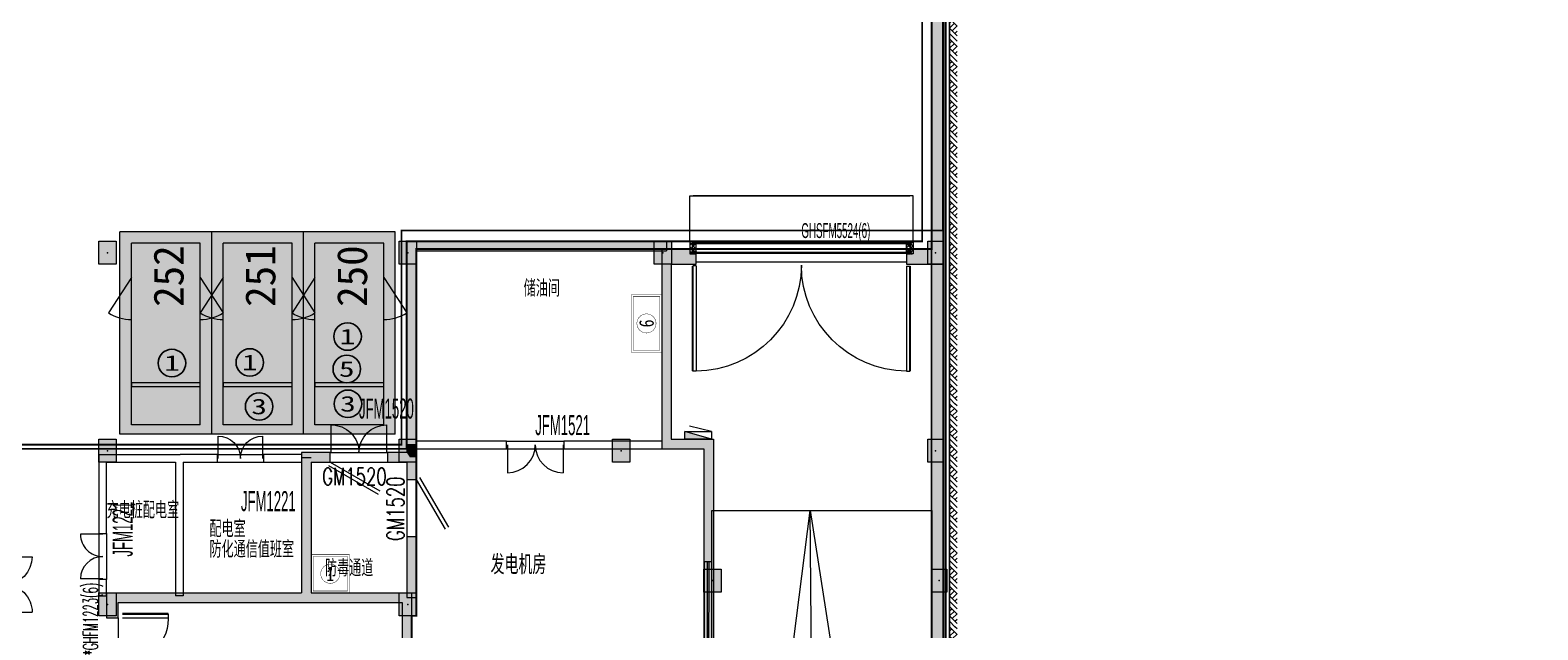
# Model space of a CAD drawing. Extents: x -264757 to 1033689, y 4049843 to 4347093.
# Drawn here: x -49958 to -10533, y 4106591 to 4122282 of the extents above; entities that cross this region are included whole.
import ezdxf
from ezdxf.enums import TextEntityAlignment as Align

# ---------------------------------------------------------------- set-up
doc = ezdxf.new("R2010")
doc.units = 0
doc.header["$LTSCALE"] = 1000
doc.header["$MEASUREMENT"] = 0
doc.linetypes.add('DASH', pattern=[0.35, 0.25, -0.1])
for name, color, linetype in [('AX-01DK-PB01$0$AX-001DK-01-PB01-02$0$A-3-Htch(wall)', 8, 'Continuous'), ('AX-01DK-PB01$0$AX-03CK-02-PB01$0$AX-03CK-02-PB01$0$PUB_HATCH', 8, 'Continuous'), ('AX-01DK-PB01$0$AX-03CK-02-PB01$0$AX-03CK-02-PB01$0$人防$0$人防$0$DOOR_FIRE_TEXT', 8, 'Continuous'), ('不利因素3-紧邻房间出入口', 7, 'Continuous'), ('不利因素5-单面靠墙', 7, 'Continuous'), ('不利因素9-坡道上停车', 7, 'Continuous'), ('普通车位', 7, 'Continuous')]:
    doc.layers.add(name, color=color, linetype=linetype)
for name, color, linetype, plot in [('AX-01DK-PB01$0$AX-03CK-02-PB01$0$AX-03CK-02-PB01$0$WINDOW_TEXT', 8, 'Continuous', False), ('AX-01DK-PB01$0$AX-03CK-02-PB01$0$AX-03CK-02-PB01$0$人防$0$WINDOW_TEXT', 8, 'Continuous', False), ('AX-01DK-PB01$0$AX-03CK-02-PB01$0$人防$0$人防$0$WINDOW_TEXT', 8, 'Continuous', False)]:
    doc.layers.add(name, color=color, linetype=linetype, plot=plot)
doc.layers.add('无关图层', color=8, linetype='Continuous', lineweight=0)
doc.layers.add('车位归属楼栋范围线', color=7, linetype='Continuous', true_color=0x19e6c7)
doc.styles.add('AX-01DK-PB01$0$AX-01DK-PB01$0$AX-001DK-01-PB01-02$0$Standard', font='gbenor.shx', dxfattribs={"bigfont": 'gbcbig.shx'})
doc.styles.add('AX-01DK-PB01$0$AX-03CK-02-PB01$0$_TCH_DIM', font='SIMPLEX', dxfattribs={"bigfont": 'GBCBIG'})
doc.styles.add('AX-01DK-PB01$0$AX-03CK-02-PB01$0$AX-03CK-02-PB01$0$_TCH_DIM', font='SIMPLEX', dxfattribs={"bigfont": 'GBCBIG'})
doc.styles.add('AX-01DK-PB01$0$AX-03CK-02-PB01$0$AX-03CK-02-PB01$0$_TCH_DIM_T3', font='SIMPLEX', dxfattribs={"width": 0.705882, "bigfont": 'GBCBIG'})
doc.styles.add('AX-01DK-PB01$0$AX-03CK-02-PB01$0$AX-03CK-02-PB01$0$人防$0$_TCH_DIM', font='SIMPLEX', dxfattribs={"bigfont": 'GBCBIG'})
doc.styles.add('AX-01DK-PB01$0$AX-03CK-02-PB01$0$AX-03CK-02-PB01$0$人防$0$人防$0$_TCH_DIM', font='$ GAD E', dxfattribs={"width": 0.7, "bigfont": '$ GAD C'})
doc.styles.add('AX-01DK-PB01$0$AX-03CK-02-PB01$0$人防$0$人防$0$_TCH_WINDOW', font='$ GAD E', dxfattribs={"width": 0.7, "bigfont": '$ GAD C'})
doc.styles.add('AX-ACK-BIANH1$0$黑体', font='simhei.ttf')
doc.styles.add('AX-ACK-P01-WALL$0$黑体', font='simhei.ttf')
doc.styles.get("Standard").update_dxf_attribs({"font": 'gbenor.shx', "bigfont": 'gbcbig.shx'})
doc.styles.add('SX-ACK-PB01-WNC-ALL$0$黑体', font='simhei.ttf')
doc.styles.add('坑编号', font='', dxfattribs={"width": 0.8})
doc.styles.get('坑编号').set_extended_font_data('SimSun')
pattern_1 = [(45, (-345.37, -29.125), (-56.12660076, 56.12660076), []), (135, (-345.37, -29.125), (-56.12660076, -56.12660076), [])]

# ---------------------------------------------------------------- blocks, each defined once
blk = doc.blocks.new('SX-ACK-PB01-WNC-ALL$0$20200722.21182536')
at = {"layer": '不利因素3-紧邻房间出入口', "true_color": 0xe4d218}
h = blk.add_hatch(color=52, dxfattribs=at)
h.dxf.hatch_style = 1
edge = h.paths.add_edge_path()
edge.add_arc((360, 360), 360, 0, 360)
at = {"layer": '不利因素3-紧邻房间出入口'}
blk.add_circle((360, 360), 360, dxfattribs=at)
at = {"layer": '不利因素3-紧邻房间出入口', "style": 'SX-ACK-PB01-WNC-ALL$0$黑体', "width": 1.390625}
blk.add_text('3', height=407, dxfattribs=at).set_placement((156, 156), (564, 156), align=Align.FIT)
blk = doc.blocks.new('SX-ACK-PB01-WNC-ALL$0$20200722.21183209')
at = {"layer": '不利因素5-单面靠墙', "true_color": 0x6d711d}
h = blk.add_hatch(color=66, dxfattribs=at)
h.dxf.hatch_style = 1
edge = h.paths.add_edge_path()
edge.add_arc((360, 360), 360, 0, 360)
at = {"layer": '不利因素5-单面靠墙'}
blk.add_circle((360, 360), 360, dxfattribs=at)
at = {"layer": '不利因素5-单面靠墙', "style": 'SX-ACK-PB01-WNC-ALL$0$黑体', "width": 1.390625}
blk.add_text('5', height=407, dxfattribs=at).set_placement((156, 156), (564, 156), align=Align.FIT)
blk = doc.blocks.new('AX-01DK-PB01$1$$LinePat$素土夯实')
at = {"layer": '无关图层'}
for p, q in [((0, -210), (210, 0)), ((120, -300), (420, 0)), ((420, 0), (608, -188)), ((495, -300), (795, 0)), ((615, 0), (705, -90)), ((210, -210), (300, -300)), ((315, -105), (502, -293)), ((705, -300), (795, -210))]:
    blk.add_line(p, q, dxfattribs=at)
blk = doc.blocks.new('ghdffg44')
at = {"layer": '无关图层'}
h = blk.add_hatch(dxfattribs=at)
h.set_pattern_fill('ANSI37', color=256, scale=50)
h.set_pattern_definition(pattern_1)
h.paths.add_polyline_path([(18259341, 53553200), (18259241, 53553200), (18259241, 53552890), (18259341, 53552890), (18259341, 53552885), (18259171, 53552885), (18259171, 53553205), (18259341, 53553205)])
h = blk.add_hatch(dxfattribs=at)
h.set_pattern_fill('ANSI37', color=256, scale=50)
h.set_pattern_definition(pattern_1)
h.paths.add_polyline_path([(18259241, 53553140), (18259341, 53553140), (18259341, 53552950), (18259241, 53552950)])
for p, q in [((18259206, 53553223), (18259206, 53553193)), ((18259171, 53552885), (18259171, 53551685)), ((18259171, 53551685), (18264926, 53551685))]:
    blk.add_line(p, q, dxfattribs=at)
for points in [[(18259341, 53553200), (18259241, 53553200), (18259241, 53552890), (18259341, 53552890), (18259341, 53552885), (18259171, 53552885), (18259171, 53553205), (18259341, 53553205)], [(18259331, 53553150), (18259336, 53553150), (18259336, 53553145), (18259246, 53553145), (18259246, 53553195), (18259336, 53553195), (18259336, 53553190), (18259331, 53553190), (18259331, 53553185), (18259341, 53553185), (18259341, 53553200), (18259241, 53553200), (18259241, 53553140), (18259341, 53553140), (18259341, 53553155), (18259331, 53553155)], [(18259241, 53553140), (18259341, 53553140), (18259341, 53552950), (18259241, 53552950)], [(18259331, 53552900), (18259336, 53552900), (18259336, 53552895), (18259246, 53552895), (18259246, 53552945), (18259336, 53552945), (18259336, 53552940), (18259331, 53552940), (18259331, 53552935), (18259341, 53552935), (18259341, 53552950), (18259241, 53552950), (18259241, 53552890), (18259341, 53552890), (18259341, 53552905), (18259331, 53552905)]]:
    blk.add_lwpolyline(points, close=True, dxfattribs=at)
for points in [[(18259256, 53553185), (18259256, 53553155)], [(18259256, 53552935), (18259256, 53552905)]]:
    blk.add_lwpolyline(points, dxfattribs=at)
blk = doc.blocks.new('*U130')
at = {"layer": '无关图层'}
for p, q in [((20, 5335), (20, -335)), ((50, 5335), (50, -335)), ((270, 5335), (270, -335)), ((300, 5335), (300, -335))]:
    blk.add_line(p, q, dxfattribs=at)
at = {"layer": '无关图层', "xscale": -1, "rotation": 90}
blk.add_blockref('ghdffg44', (53553205, 18264591), dxfattribs=at)
at = {"layer": '无关图层', "rotation": 90}
blk.add_blockref('ghdffg44', (53553205, -18259591), dxfattribs=at)
at = {"layer": '无关图层'}
blk.add_attdef('卷帘名称', text='', height=350, rotation=90, dxfattribs=at).set_placement((759, 2500), align=Align.CENTER)
blk = doc.blocks.new('*U106')
at = {"layer": '无关图层', "const_width": 10}
for points in [[(1000, 0), (0, 0), (0, 1000), (1000, 1000)], [(950, 50), (50, 50), (50, 950), (950, 950)]]:
    blk.add_lwpolyline(points, close=True, dxfattribs=at)
blk.add_lwpolyline([(500, 750, 0.098491), (404, 731, 0.098491), (323, 677, 0.098491), (269, 596, 0.098491), (250, 500, 0.098491), (269, 404, 0.098491), (323, 323, 0.098491), (404, 269, 0.098491), (500, 250, 0.098491), (596, 269, 0.098491), (677, 323, 0.098491), (731, 404, 0.098491), (750, 500, 0.098491), (731, 596, 0.098491), (677, 677, 0.098491), (596, 731, 0.098491)], format="xyb", close=True, dxfattribs=at)
at = {"layer": '无关图层', "style": '坑编号', "width": 0.8}
blk.add_attdef('X', text='', height=380, dxfattribs=at).set_placement((500, 500), align=Align.MIDDLE_CENTER)
blk = doc.blocks.new('*U110')
at = {"layer": '无关图层', "const_width": 10}
for points in [[(1250, 100), (-250, 100), (-250, 900), (1250, 900)], [(1200, 150), (-200, 150), (-200, 850), (1200, 850)]]:
    blk.add_lwpolyline(points, close=True, dxfattribs=at)
blk.add_lwpolyline([(500, 750, 0.098491), (404, 731, 0.098491), (323, 677, 0.098491), (269, 596, 0.098491), (250, 500, 0.098491), (269, 404, 0.098491), (323, 323, 0.098491), (404, 269, 0.098491), (500, 250, 0.098491), (596, 269, 0.098491), (677, 323, 0.098491), (731, 404, 0.098491), (750, 500, 0.098491), (731, 596, 0.098491), (677, 677, 0.098491), (596, 731, 0.098491)], format="xyb", close=True, dxfattribs=at)
at = {"layer": '无关图层', "style": '坑编号', "width": 0.8}
blk.add_attdef('X', text='', height=380, dxfattribs=at).set_placement((500, 500), align=Align.MIDDLE_CENTER)
blk = doc.blocks.new('SX-CK-PB001-WNC$1$20211103.13313578')
at = {"layer": '无关图层'}
h = blk.add_hatch(color=256, dxfattribs=at)
h.dxf.hatch_style = 1
h.paths.add_polyline_path([(0, 600), (450, 600), (450, 0), (0, 0)])
blk.add_lwpolyline([(0, 600), (450, 600), (450, 0), (0, 0)], close=True, dxfattribs=at)
blk.add_point((225, 300), dxfattribs=at)
blk = doc.blocks.new('SX-CK-PB001-WNC$1$20211103.13313888')
at = {"layer": '无关图层'}
h = blk.add_hatch(color=256, dxfattribs=at)
h.dxf.hatch_style = 1
h.paths.add_polyline_path([(0, 600), (400, 600), (400, 0), (0, 0)])
blk.add_lwpolyline([(0, 600), (400, 600), (400, 0), (0, 0)], close=True, dxfattribs=at)
blk.add_point((200, 300), dxfattribs=at)
blk = doc.blocks.new('fasdfasdfasdfasdfasdf')
at = {"layer": '不利因素9-坡道上停车', "true_color": 0xe0aa15}
h = blk.add_hatch(color=42, dxfattribs=at)
h.dxf.hatch_style = 1
edge = h.paths.add_edge_path()
edge.add_arc((-119587, 4058555), 720, 0, 360)
at = {"layer": '不利因素9-坡道上停车'}
blk.add_circle((-119587, 4058555), 720, dxfattribs=at)
at = {"layer": '不利因素9-坡道上停车', "style": 'AX-ACK-P01-WALL$0$黑体', "width": 1.390625}
blk.add_text('1', height=815, dxfattribs=at).set_placement((-119994, 4058148), (-119180, 4058148), align=Align.FIT)
blk = doc.blocks.new('PX-03CK-XHS$1$$TWTSYS$00000508')
at = {"layer": '无关图层'}
for p, q in [((-0.5, 0.5), (0.324, 1.224)), ((-0.5, 0.5), (-0.5, -0.5)), ((-0.5, -0.5), (0.5, 0.5)), ((0.5, 0.5), (-0.5, 0.5)), ((0.5, -0.5), (0.5, 0.5)), ((-0.5, -0.5), (0.5, -0.5))]:
    blk.add_line(p, q, dxfattribs=at)
blk.add_solid([(0.5, -0.5), (0.5, 0.5), (-0.5, -0.5)], dxfattribs=at)
blk = doc.blocks.new('AX-01DK-PB01$0$AX-03CK-02-PB01$0$AX-03CK-02-PB01$0$$U_DORLIB2D$00000009')
at = {"layer": '无关图层'}
blk.add_line((0.5, 0.219), (0.5, 1.213), dxfattribs=at)
at = {"layer": '无关图层', "const_width": 0.05}
blk.add_lwpolyline([(0.583, 0.219), (0.583, 1.219)], dxfattribs=at)
at = {"layer": '无关图层'}
blk.add_arc((0.5, 0.219), 1.001, 85.224, 182.3859, dxfattribs=at)
blk = doc.blocks.new('AX-01DK-PB01$0$AX-03CK-02-PB01$0$AX-03CK-02-PB01$0$人防$0$$DorLib2D$00000181')
at = {"layer": '无关图层'}
for p, q in [((-0.533, 0.141), (0.333, 0.641)), ((-0.5, 0.083), (0.366, 0.583))]:
    blk.add_line(p, q, dxfattribs=at)
blk = doc.blocks.new('AX-01DK-PB01$0$AX-03CK-02-PB01$0$人防$0$人防$0$$U_DORLIB2D$00000002')
at = {"layer": '无关图层'}
for p, q in [((-0.5, 0.545), (-0.5167, 0.545)), ((-0.5, 0.045), (-0.5, 0.545)), ((0.5, 0.045), (0.5, 0.545)), ((0.5, 0.545), (0.5167, 0.545)), ((-0.5, 0.045), (-0.5167, 0.045)), ((-0.5, 0.025), (0.5, 0.025)), ((0.5, 0.045), (0.5167, 0.045))]:
    blk.add_line(p, q, dxfattribs=at)
at = {"layer": '无关图层', "const_width": 0.00833}
for points in [[(-0.5167, 0.045), (-0.5167, 0.545)], [(0.5167, 0.045), (0.5167, 0.545)]]:
    blk.add_lwpolyline(points, dxfattribs=at)
at = {"layer": '无关图层'}
for centre, start, end in [((-0.5042, 0.0408), 0.09453, 89.52477), ((0.5042, 0.0408), 90.47523, 179.90547)]:
    blk.add_arc(centre, 0.5042, start, end, dxfattribs=at)
blk = doc.blocks.new('AX-01DK-PB01$0$AX-03CK-02-PB01$0$AX-03CK-02-PB01$0$人防$0$人防$0$$DorLib2D$00000004')
at = {"layer": '无关图层'}
for p, q in [((-0.485, 0), (-0.485, 0.485)), ((0.485, 0), (0.485, 0.485))]:
    blk.add_line(p, q, dxfattribs=at)
at = {"layer": '无关图层', "lineweight": 13}
for centre, start, end in [((-0.485, 0), 0, 90), ((0.485, 0), 90, 180)]:
    blk.add_arc(centre, 0.485, start, end, dxfattribs=at)
blk = doc.blocks.new('A$C7e5eb487')
at = {"layer": '普通车位', "true_color": 0xf18f8e}
h = blk.add_hatch(color=11, dxfattribs=at)
h.dxf.hatch_style = 1
h.paths.add_polyline_path([(2400, 0), (2400, -5300), (0, -5300), (0, 0)])

msp = doc.modelspace()

# ---------------------------------------------------------------- hatches: boundary and pattern name
at = {"layer": 'AX-01DK-PB01$0$AX-001DK-01-PB01-02$0$A-3-Htch(wall)'}
msp.add_hatch(color=256, dxfattribs=at).paths.add_polyline_path([(-26383.2, 4116558), (-26083.2, 4116158), (-26083.2, 4124008), (-26383.2, 4123708)])
at = {"layer": 'AX-01DK-PB01$0$AX-03CK-02-PB01$0$AX-03CK-02-PB01$0$PUB_HATCH'}
for points in [[(-39859.6, 4116508), (-40109.6, 4116758), (-40109.6, 4111453), (-39859.6, 4111453)], [(-40109.6, 4116758), (-39859.6, 4116508), (-33316.8, 4116508), (-33316.8, 4116758)], [(-33191.8, 4116158.8), (-33441.8, 4116558.8), (-33441.8, 4111328), (-33191.8, 4111578)], [(-33191.8, 4116158.8), (-32541.8, 4116158.7), (-32541.8, 4116558.7), (-33441.8, 4116558.8)], [(-26383.2, 4116558), (-27041.8, 4116558.1), (-27041.8, 4116158.1), (-26083.2, 4116158)], [(-39859.6, 4111453), (-40109.6, 4111453), (-40109.6, 4111228), (-40026.3, 4111103), (-39859.6, 4111103)], [(-33191.8, 4111578), (-33441.8, 4111328), (-32339.6, 4111328), (-32089.6, 4111578)], [(-32089.6, 4111578), (-32339.6, 4111328), (-32339.6, 4103506.5), (-32256.3, 4103381.5), (-32089.6, 4103381.5)], [(-42609.6, 4110978), (-42109.6, 4110978), (-42109.6, 4111228), (-42859.6, 4111228)], [(-42609.6, 4110978), (-42859.6, 4111228), (-42859.6, 4107558), (-42734.6, 4107474.7), (-42609.6, 4107558)], [(-42692.9, 4111103), (-42609.6, 4111103), (-42692.9, 4111103), (-42859.6, 4111103)], [(-40109.6, 4111228), (-40609.6, 4111228), (-40609.6, 4110978), (-40109.6, 4110978), (-40026.3, 4111103)], [(-40109.6, 4110978), (-40109.6, 4110528), (-39859.6, 4110528), (-39859.6, 4111103), (-40026.3, 4111103)], [(-39859.6, 4107433), (-39859.6, 4109028), (-40109.6, 4109028), (-40109.6, 4107433)], [(-47959.6, 4107558), (-47659.6, 4107308), (-42734.6, 4107308), (-42734.6, 4107474.7), (-42859.6, 4107558)], [(-47959.6, 4107558), (-47959.6, 4106908), (-47659.6, 4106908), (-47659.6, 4107308)], [(-42734.6, 4107474.7), (-42734.6, 4107308), (-40233.2, 4107308), (-39983.2, 4107558), (-42609.6, 4107558)], [(-39983.2, 4107558), (-40233.2, 4107308), (-40233.2, 4104453.4), (-39983.2, 4104703.4)]]:
    msp.add_hatch(color=256, dxfattribs=at).paths.add_polyline_path(points)
at = {"layer": '无关图层'}
h = msp.add_hatch(dxfattribs=at)
h.set_pattern_fill('钢筋混凝土', color=256, scale=100)
h.set_pattern_definition([(45, (-4e-05, 0.0001), (-176.776695, 176.776695), []), (50, (-4e-05, 0.0001), (717.26018, -62.752135), [75, -825]), (355, (-4e-05, 0.0001), (-138.75133, 752.19213), [60, -660]), (100.4514, (59.8, -5.2), (578.50938, 689.43954), [63.74019, -701.14211]), (46.1842, (-4e-05, 200), (1067.24105, -165.51901), [112.5, -1237.5]), (96.6356, (88.9, 186.2), (934.6627, 974.11787), [95.6103, -1051.713]), (351.1842, (-4e-05, 200), (934.66195, 974.1186), [90, -990]), (21, (100, 150), (596.90705, -402.61889), [75, -825]), (326, (100, 150), (243.31533, 725.15005), [60, -660]), (71.4514, (149.74, 116.45), (840.22263, 322.5305), [63.74019, -701.14211]), (37.5, (-4e-05, 0.0001), (12.159855, 332.893854), [0, -652, 0, -670, 0, -662.5]), (7.5, (-4e-05, 0.0001), (263.069537, 394.411712), [0, -382, 0, -637, 0, -252.5]), (327.5, (-223, 0.0001), (533.822436, -22.554872), [0, -250, 0, -780, 0, -1035]), (317.5, (-323, 0.0001), (583.18617, 100.10498), [0, -325, 0, -518, 0, -735])])
h.paths.add_polyline_path([(-26384.6, 4123708), (-26084.6, 4123708), (-26084.6, 4102658.9), (-26384.6, 4102658.9)])
msp.add_hatch(color=256, dxfattribs=at).paths.add_polyline_path([(-26083.2, 4080408), (-26083.2, 4123807.6), (-26383.2, 4123807.6), (-26383.2, 4080408)])

# ---------------------------------------------------------------- linework, layer by layer
for p, q in [((-26083.2, 4116158), (-26083.2, 4124008)), ((-26033.6, 4076559.1), (-26035, 4124058)), ((-26025, 4124068), (-26023.6, 4076549.2)), ((-26015, 4124078), (-26013.6, 4076539.2)), ((-25913.6, 4076439.2), (-25915, 4124178)), ((-25915, 4124178), (-25913.6, 4076439.2)), ((-26383.2, 4080408), (-26383.2, 4123807.6)), ((-26383.2, 4116558), (-26383.2, 4123708)), ((-26083.2, 4080408), (-26083.2, 4123807.6)), ((-47609.8, 4111708, 0), (-47609.8, 4117008)), ((-45209.8, 4117008), (-47609.8, 4117008)), ((-45209.8, 4111708, 0), (-45209.8, 4117008)), ((-42809.8, 4117008), (-45209.8, 4117008)), ((-45209.8, 4111708, 0), (-45209.8, 4117008)), ((-42809.8, 4111708, 0), (-42809.8, 4117008)), ((-40409.8, 4117008), (-42809.8, 4117008)), ((-42809.8, 4111708, 0), (-42809.8, 4117008)), ((-40409.8, 4111708, 0), (-40409.8, 4117008)), ((-45509.8, 4116708), (-47309.8, 4116708)), ((-47309.8, 4111958, 0), (-47309.8, 4116708)), ((-45509.8, 4111958, 0), (-45509.8, 4116708)), ((-43109.8, 4116708), (-44909.8, 4116708)), ((-44909.8, 4111958, 0), (-44909.8, 4116708)), ((-43109.8, 4111958, 0), (-43109.8, 4116708)), ((-40709.8, 4116708), (-42509.8, 4116708)), ((-42509.8, 4111958, 0), (-42509.8, 4116708)), ((-40709.8, 4111958, 0), (-40709.8, 4116708)), ((-40109.6, 4116758), (-40109.6, 4111453)), ((-40109.6, 4116758), (-33316.8, 4116758)), ((-39859.6, 4116508), (-39859.6, 4111453)), ((-39859.6, 4116508), (-33316.8, 4116508)), ((-33441.8, 4116558.8), (-33441.8, 4111328)), ((-32541.8, 4116558.7), (-33441.8, 4116558.8)), ((-33316.8, 4116758), (-33316.8, 4116508)), ((-32541.8, 4116158.7), (-32541.8, 4116558.7)), ((-26383.2, 4116558), (-27041.8, 4116558.1)), ((-27041.8, 4116558.1), (-27041.8, 4116158.1)), ((-33191.8, 4116158.8), (-33191.8, 4111578)), ((-33191.8, 4116158.8), (-32541.8, 4116158.7)), ((-27041.8, 4116158.1), (-26083.2, 4116158)), ((-45209.8, 4111708, 0), (-47609.8, 4111708, 0)), ((-45509.8, 4111958, 0), (-47309.8, 4111958, 0)), ((-42809.8, 4111708, 0), (-45209.8, 4111708, 0)), ((-43109.8, 4111958, 0), (-44909.8, 4111958, 0)), ((-40409.8, 4111708, 0), (-42809.8, 4111708, 0)), ((-40709.8, 4111958, 0), (-42509.8, 4111958, 0)), ((-40109.6, 4111453), (-40109.6, 4111228)), ((-37500.7, 4111528), (-39859.6, 4111528)), ((-39859.6, 4111453), (-39859.6, 4111103)), ((-39859.6, 4111328), (-37500.7, 4111328)), ((-37500.7, 4111328), (-37500.7, 4111528)), ((-37500.7, 4111528), (-36000.7, 4111528)), ((-37500.7, 4111328), (-36000.7, 4111328)), ((-33441.8, 4111528), (-36000.7, 4111528)), ((-36000.7, 4111528), (-36000.7, 4111328)), ((-36000.7, 4111328), (-33441.8, 4111328)), ((-33441.8, 4111328), (-32339.6, 4111328)), ((-33191.8, 4111578), (-32089.6, 4111578)), ((-32339.6, 4111328), (-32339.6, 4103506.5)), ((-32089.6, 4111578), (-32089.6, 4103381.5)), ((-48159.6, 4111178), (-46034.6, 4111178)), ((-48159.6, 4111178), (-48159.6, 4109108.3)), ((-47959.6, 4110978), (-46159.6, 4110978)), ((-47959.6, 4109108.3), (-47959.6, 4110978)), ((-46159.6, 4110978), (-46159.6, 4107483)), ((-45059.6, 4111178), (-46034.6, 4111178)), ((-45959.6, 4110978), (-45959.6, 4107483)), ((-45959.6, 4110978), (-45059.6, 4110978)), ((-45059.6, 4111178), (-43859.6, 4111178)), ((-45059.6, 4110978), (-45059.6, 4111178)), ((-45059.6, 4110978), (-43859.6, 4110978)), ((-42859.6, 4111178), (-43859.6, 4111178)), ((-43859.6, 4111178), (-43859.6, 4110978)), ((-43859.6, 4110978), (-42859.6, 4110978)), ((-42109.6, 4111228), (-42859.6, 4111228)), ((-42859.6, 4111228), (-42859.6, 4107558)), ((-42859.6, 4111103), (-42859.6, 4111103)), ((-42859.6, 4111103), (-42609.6, 4111103)), ((-42609.6, 4111103), (-42609.6, 4111103)), ((-42609.6, 4110978), (-42109.6, 4110978)), ((-42609.6, 4110978), (-42609.6, 4107558)), ((-42109.6, 4111228), (-40609.6, 4111228)), ((-42109.6, 4110978), (-42109.6, 4111228)), ((-42109.6, 4110978), (-40609.6, 4110978)), ((-40109.6, 4111228), (-40609.6, 4111228)), ((-40609.6, 4111228), (-40609.6, 4110978)), ((-40609.6, 4110978), (-40109.6, 4110978)), ((-40109.6, 4110978), (-40109.6, 4110528)), ((-39859.6, 4110528), (-39859.6, 4111103)), ((-40109.6, 4110528), (-39859.6, 4110528)), ((-40109.6, 4110528), (-40109.6, 4109028)), ((-39859.6, 4110528), (-39859.6, 4109028)), ((-32132.3, 4109710.1), (-26383.3, 4109709.8)), ((-32132.2, 4106713.4), (-32132.3, 4109710.1)), ((-32132.2, 4089442.9), (-29561.7, 4109709.9)), ((-29382.2, 4089442.9), (-29561.7, 4109709.9)), ((-29561.7, 4109709.9), (-26384.6, 4089442.9)), ((-26383.3, 4109709.8), (-26383.2, 4105613.4)), ((-48159.6, 4109108.3), (-47959.6, 4109108.3)), ((-48159.6, 4109108.3), (-48159.6, 4107908.3)), ((-47959.6, 4109108.3), (-47959.6, 4107908.3)), ((-39859.6, 4109028), (-40109.6, 4109028)), ((-40109.6, 4109028), (-40109.6, 4107433)), ((-39859.6, 4107433), (-39859.6, 4109028)), ((-32332.5, 4108374.8), (-32340, 4103228)), ((-32132.4, 4108374.8), (-32332.5, 4108374.8)), ((-32254.2, 4108374.8), (-32261.8, 4103228)), ((-32204, 4108374.8), (-32254.2, 4108374.8)), ((-32211.8, 4103228), (-32204, 4108374.8)), ((-32140, 4103228), (-32132.4, 4108374.8)), ((-47959.6, 4107908.3), (-48159.6, 4107908.3)), ((-48159.6, 4107908.3), (-48159.6, 4107483)), ((-47959.6, 4107483), (-47959.6, 4107908.3)), ((-48159.6, 4107483), (-47959.6, 4107483)), ((-47959.6, 4107558), (-42859.6, 4107558)), ((-47959.6, 4107558), (-47959.6, 4106908)), ((-45959.6, 4107483), (-46159.6, 4107483)), ((-42609.6, 4107558), (-39983.2, 4107558)), ((-40109.6, 4107433), (-39859.6, 4107433)), ((-39983.2, 4107558), (-39983.2, 4104703.4)), ((-47659.6, 4107308), (-42734.6, 4107308)), ((-47659.6, 4106908), (-47659.6, 4107308)), ((-42734.6, 4107308), (-40233.2, 4107308)), ((-40233.2, 4107308), (-40233.2, 4104453.4)), ((-47959.6, 4106908), (-47659.6, 4106908)), ((-47659.6, 4106908), (-47659.6, 4105708)), ((-32132.2, 4089442.9), (-32132.2, 4106713.4)), ((-32132.2, 4106713.4), (-32132.2, 4106713.4))]:
    msp.add_line(p, q, dxfattribs=at)
msp.add_lwpolyline([(-26384.6, 4123708), (-26084.6, 4123708), (-26084.6, 4102658.9), (-26384.6, 4102658.9)], close=True, dxfattribs=at)
at = {"layer": '无关图层', "elevation": 0}
for points in [[(-47309.8, 4115808), (-47909.8, 4114886.1)], [(-44909.8, 4115808), (-45509.8, 4114886.1)], [(-45509.8, 4115808), (-44909.8, 4114886.1)], [(-42509.8, 4115808), (-43109.8, 4114886.1)], [(-43109.8, 4115808), (-42509.8, 4114886.1)], [(-40709.8, 4115808), (-40109.8, 4114886.1)]]:
    msp.add_lwpolyline(points, dxfattribs=at)
for points in [[(-47309.8, 4112958), (-45509.8, 4112958), (-45509.8, 4113058), (-47309.8, 4113058)], [(-44909.8, 4112958), (-43109.8, 4112958), (-43109.8, 4113058), (-44909.8, 4113058)], [(-42509.8, 4112958), (-40709.8, 4112958), (-40709.8, 4113058), (-42509.8, 4113058)]]:
    msp.add_lwpolyline(points, close=True, dxfattribs=at)
at = {"layer": '无关图层'}
for centre, start, end in [((-47309.8, 4115808), 236.94427, 270), ((-44909.8, 4115808), 236.94427, 270), ((-45509.8, 4115808), 270, 303.05573), ((-42509.8, 4115808), 236.94427, 270), ((-43109.8, 4115808), 270, 303.05573), ((-40709.8, 4115808), 270, 303.05573)]:
    msp.add_arc(centre, 1100, start, end, dxfattribs=at)
at = {"layer": '车位归属楼栋范围线', "linetype": 'DASH', "ltscale": 5, "const_width": 50}
for points in [[(-81383.7, 4158458.2), (-81383.7, 4111561.9), (-81383.7, 4111561.9), (-69389.6, 4111578), (-69389.6, 4116758), (-63550.9, 4116758), (-63550.9, 4106342.3), (-55792.6, 4106342.3), (-55792.6, 4111326.9), (-40109.6, 4111326.9), (-40109.6, 4116758), (-26632, 4116758), (-26632, 4124008), (-27083.6, 4124008), (-27079.3, 4127908), (-30681.1, 4127906.7), (-30681.1, 4122795), (-36179.7, 4122799.3), (-36179.7, 4146571.2), (-33104.2, 4146571.2), (-33104.2, 4162892)], [(-58330.8, 4151410.9), (-58330.8, 4139628.4), (-36433.7, 4139628.4), (-36307.7, 4139628.4), (-36307.7, 4133378.6), (-40026, 4133378.6), (-40026, 4128270.8), (-51609, 4128270.8), (-51609, 4133231.1), (-54977.1, 4133231.1), (-54977.1, 4128491.5), (-57010.8, 4128491.5), (-57010.8, 4117413.7), (-55682.6, 4117413.7), (-55682.6, 4111438.7), (-40248, 4111438.7), (-40248, 4117040.2), (-26085.2, 4117040.2), (-26085.2, 4123708), (17816.6, 4123708)], [(-51383.6, 4128108), (-40480.1, 4128108), (-40480.1, 4133808), (-36433.7, 4133808), (-36431.6, 4122608), (-30379.2, 4122608), (-30379.2, 4128087.9), (-27383.6, 4128087.9), (-27383.2, 4123708), (-26384.6, 4123708), (-26383.2, 4116558), (-39859.6, 4116558.8), (-39859.6, 4111578), (-39859.6, 4106958), (-39983.2, 4106958), (-39983.2, 4104703.4)]]:
    msp.add_lwpolyline(points, dxfattribs=at)

# ---------------------------------------------------------------- block references
at = {"layer": '不利因素3-紧邻房间出入口'}
for p in [(-44330.6, 4112075.3, 0), (-42008, 4112145.6, 0)]:
    msp.add_blockref('SX-ACK-PB01-WNC-ALL$0$20200722.21182536', p, dxfattribs=at)
at = {"layer": '不利因素5-单面靠墙'}
msp.add_blockref('SX-ACK-PB01-WNC-ALL$0$20200722.21183209', (-42038.7, 4113056.2, 0), dxfattribs=at)
at = {"layer": '无关图层', "xscale": 0.6672098582204975, "yscale": 0.6666666666666666, "zscale": 0.6666666666666666, "rotation": 90.00165836915554}
for p in [(-25914.9, 4122056.3), (-25914.9, 4121525.9), (-25914.9, 4120995.4), (-25914.8, 4120465), (-25914.8, 4119934.6), (-25914.8, 4119404.1), (-25914.8, 4118873.7), (-25914.8, 4118343.3), (-25914.8, 4117812.8), (-25914.8, 4117282.4), (-25914.7, 4116752), (-25914.7, 4116221.5), (-25914.7, 4115691.1), (-25914.7, 4115160.7), (-25914.7, 4114630.2), (-25914.7, 4114099.8), (-25914.6, 4113569.4), (-25914.6, 4113039), (-25914.6, 4112508.5), (-25914.6, 4111978.1), (-25914.6, 4111447.7), (-25914.6, 4110917.2), (-25914.6, 4110386.8), (-25914.5, 4109856.4), (-25914.5, 4109325.9), (-25914.5, 4108795.5), (-25914.5, 4108265.1), (-25914.5, 4107734.6), (-25914.5, 4107204.2), (-25914.4, 4106673.8), (-25914.4, 4106143.3)]:
    msp.add_blockref('AX-01DK-PB01$1$$LinePat$素土夯实', p, dxfattribs=at)
at = {"layer": '无关图层', "rotation": 90}
msp.add_blockref('*U130', (-27288.8, 4116426.1), dxfattribs=at)
at = {"layer": '无关图层'}
ref = msp.add_blockref('AX-01DK-PB01$0$AX-03CK-02-PB01$0$人防$0$人防$0$$U_DORLIB2D$00000002', (-29791.8, 4116358.4), dxfattribs=dict(at, xscale=5500, yscale=-5500, zscale=400, rotation=359.9934994618099))
ref.add_attrib('A', 'GHSFM5524(6)', (-29791.8, 4116842.6), dxfattribs={"layer": 'AX-01DK-PB01$0$AX-03CK-02-PB01$0$人防$0$人防$0$WINDOW_TEXT', "height": 390, "rotation": 359.9935, "style": 'AX-01DK-PB01$0$AX-03CK-02-PB01$0$人防$0$人防$0$_TCH_WINDOW', "width": 0.49})
for name, p in [('SX-CK-PB001-WNC$1$20211103.13313578', (-48159.6, 4116158)), ('SX-CK-PB001-WNC$1$20211103.13313578', (-40309.6, 4116158)), ('SX-CK-PB001-WNC$1$20211103.13313578', (-33639.6, 4116158)), ('SX-CK-PB001-WNC$1$20211103.13313888', (-26484.6, 4116158)), ('SX-CK-PB001-WNC$1$20211103.13313578', (-48159.6, 4110978)), ('SX-CK-PB001-WNC$1$20211103.13313578', (-40309.6, 4110978)), ('SX-CK-PB001-WNC$1$20211103.13313578', (-34729.6, 4110978)), ('SX-CK-PB001-WNC$1$20211103.13313888', (-26484.6, 4110978)), ('SX-CK-PB001-WNC$1$20211103.13313578', (-32340, 4107578)), ('SX-CK-PB001-WNC$1$20211103.13313888', (-26384.6, 4107578)), ('SX-CK-PB001-WNC$1$20211103.13313578', (-48159.6, 4106958)), ('SX-CK-PB001-WNC$1$20211103.13313578', (-40309.6, 4106958))]:
    msp.add_blockref(name, p, dxfattribs=at)
at = {"layer": '无关图层', "rotation": 90}
msp.add_blockref('*U110', (-33341.8, 4114108), dxfattribs=at).add_auto_attribs({'X': '6'})
at = {"layer": '无关图层'}
ref = msp.add_blockref('AX-01DK-PB01$0$AX-03CK-02-PB01$0$AX-03CK-02-PB01$0$人防$0$人防$0$$DorLib2D$00000004', (-41359.6, 4111228), dxfattribs=dict(at, xscale=-1500, yscale=1500, zscale=100, rotation=6.447797735521886e-05))
ref.add_attrib('A', 'JFM1520', (-41359.6, 4112118.5), dxfattribs={"layer": 'AX-01DK-PB01$0$AX-03CK-02-PB01$0$AX-03CK-02-PB01$0$人防$0$人防$0$DOOR_FIRE_TEXT', "height": 525, "rotation": 0.00006, "style": 'AX-01DK-PB01$0$AX-03CK-02-PB01$0$AX-03CK-02-PB01$0$人防$0$人防$0$_TCH_DIM', "width": 0.49})
ref = msp.add_blockref('AX-01DK-PB01$0$AX-03CK-02-PB01$0$AX-03CK-02-PB01$0$人防$0$人防$0$$DorLib2D$00000004', (-36750.7, 4111428), dxfattribs=dict(at, xscale=-1500, yscale=-1500, zscale=200, rotation=359.9999824764502))
ref.add_attrib('A', 'JFM1521', (-36750.7, 4111685.4), dxfattribs={"layer": 'AX-01DK-PB01$0$AX-03CK-02-PB01$0$AX-03CK-02-PB01$0$人防$0$人防$0$DOOR_FIRE_TEXT', "height": 525, "rotation": 359.99998, "style": 'AX-01DK-PB01$0$AX-03CK-02-PB01$0$AX-03CK-02-PB01$0$人防$0$人防$0$_TCH_DIM', "width": 0.49})
at = {"layer": '无关图层', "xscale": -700, "yscale": 200, "zscale": 700}
msp.add_blockref('PX-03CK-XHS$1$$TWTSYS$00000508', (-32489.8, 4111679), dxfattribs=at)
at = {"layer": '无关图层'}
ref = msp.add_blockref('AX-01DK-PB01$0$AX-03CK-02-PB01$0$AX-03CK-02-PB01$0$人防$0$人防$0$$DorLib2D$00000004', (-44459.6, 4111078), dxfattribs=dict(at, xscale=-1200, yscale=1200, zscale=200, rotation=6.447798016046086e-05))
ref.add_attrib('A', 'JFM1221', (-44447.1, 4109695.7), dxfattribs={"layer": 'AX-01DK-PB01$0$AX-03CK-02-PB01$0$AX-03CK-02-PB01$0$人防$0$人防$0$DOOR_FIRE_TEXT', "height": 525, "rotation": 0.00006, "style": 'AX-01DK-PB01$0$AX-03CK-02-PB01$0$AX-03CK-02-PB01$0$人防$0$人防$0$_TCH_DIM', "width": 0.49})
ref = msp.add_blockref('AX-01DK-PB01$0$AX-03CK-02-PB01$0$AX-03CK-02-PB01$0$人防$0$$DorLib2D$00000181', (-41359.6, 4111103), dxfattribs=dict(at, xscale=1500, yscale=-1500, zscale=250, rotation=359.9999855646051))
ref.add_attrib('A', 'GM1520', (-42322.6, 4110379.9), dxfattribs={"layer": 'AX-01DK-PB01$0$AX-03CK-02-PB01$0$AX-03CK-02-PB01$0$人防$0$WINDOW_TEXT', "height": 446.25, "rotation": 359.99999, "style": 'AX-01DK-PB01$0$AX-03CK-02-PB01$0$AX-03CK-02-PB01$0$人防$0$_TCH_DIM', "width": 0.705882})
ref = msp.add_blockref('AX-01DK-PB01$0$AX-03CK-02-PB01$0$AX-03CK-02-PB01$0$人防$0$$DorLib2D$00000181', (-39984.6, 4109778), dxfattribs=dict(at, xscale=1500, yscale=1500, zscale=250, rotation=269.9999998869681))
ref.add_attrib('A', 'GM1520', (-40181.3, 4108915.5), dxfattribs={"layer": 'AX-01DK-PB01$0$AX-03CK-02-PB01$0$AX-03CK-02-PB01$0$人防$0$WINDOW_TEXT', "height": 446.25, "rotation": 90, "style": 'AX-01DK-PB01$0$AX-03CK-02-PB01$0$AX-03CK-02-PB01$0$人防$0$_TCH_DIM', "width": 0.705882})
ref = msp.add_blockref('AX-01DK-PB01$0$AX-03CK-02-PB01$0$AX-03CK-02-PB01$0$人防$0$人防$0$$DorLib2D$00000004', (-48059.6, 4108508.3), dxfattribs=dict(at, xscale=-1200, yscale=-1200, zscale=200, rotation=270.0000537910141))
ref.add_attrib('A', 'JFM1221', (-47277.3, 4108508.3), dxfattribs={"layer": 'AX-01DK-PB01$0$AX-03CK-02-PB01$0$AX-03CK-02-PB01$0$人防$0$人防$0$DOOR_FIRE_TEXT', "height": 525, "rotation": 90.00005, "style": 'AX-01DK-PB01$0$AX-03CK-02-PB01$0$AX-03CK-02-PB01$0$人防$0$人防$0$_TCH_DIM', "width": 0.49})
ref = msp.add_blockref('AX-01DK-PB01$0$AX-03CK-02-PB01$0$AX-03CK-02-PB01$0$人防$0$人防$0$$DorLib2D$00000004', (-50633.4, 4107777), dxfattribs=dict(at, xscale=-1500, yscale=1500, zscale=200, rotation=270.0000644779759))
ref.add_attrib('A', 'JFM1521', (-50890.8, 4107777), dxfattribs={"layer": 'AX-01DK-PB01$0$AX-03CK-02-PB01$0$AX-03CK-02-PB01$0$人防$0$人防$0$DOOR_FIRE_TEXT', "height": 525, "rotation": 90.00006, "style": 'AX-01DK-PB01$0$AX-03CK-02-PB01$0$AX-03CK-02-PB01$0$人防$0$人防$0$_TCH_DIM', "width": 0.49})
msp.add_blockref('*U106', (-42609.6, 4107558), dxfattribs=at).add_auto_attribs({'X': '1'})
ref = msp.add_blockref('AX-01DK-PB01$0$AX-03CK-02-PB01$0$AX-03CK-02-PB01$0$$U_DORLIB2D$00000009', (-47809.6, 4106308), dxfattribs=dict(at, xscale=-1200, yscale=1200, zscale=300, rotation=269.9999998876372))
ref.add_attrib('A', '*GHFM1223(6)', (-48188.8, 4105932.8), dxfattribs={"layer": 'AX-01DK-PB01$0$AX-03CK-02-PB01$0$AX-03CK-02-PB01$0$WINDOW_TEXT', "height": 386.75, "rotation": 90, "style": 'AX-01DK-PB01$0$AX-03CK-02-PB01$0$AX-03CK-02-PB01$0$_TCH_DIM_T3', "width": 0.49827})
at = {"layer": '普通车位'}
for p in [(-47609.8, 4117008), (-45209.8, 4117008), (-42809.8, 4117008)]:
    msp.add_blockref('A$C7e5eb487', p, dxfattribs=at)
at = {"layer": '车位归属楼栋范围线', "xscale": 0.5, "yscale": 0.5, "zscale": 0.5}
for p in [(18135.4, 2084987.9, 0), (13543.1, 2084294, 0), (15578.8, 2084309.8, 0)]:
    msp.add_blockref('fasdfasdfasdfasdfasdf', p, dxfattribs=at)

# ---------------------------------------------------------------- texts
at = {"layer": '无关图层', "style": 'AX-ACK-BIANH1$0$黑体'}
for s, p in [('252', (-45945.7, 4115041, 0)), ('251', (-43545.7, 4115041, 0)), ('250', (-41145.7, 4115041, 0))]:
    msp.add_text(s, height=788.61, rotation=90, dxfattribs=at).set_placement(p)
at = {"layer": '无关图层'}
for s, height, style, p in [('储油间', 438.87, 'AX-01DK-PB01$0$AX-03CK-02-PB01$0$AX-03CK-02-PB01$0$_TCH_DIM', (-37052.9, 4115308.2)), ('充电桩配电室', 438.87, 'AX-01DK-PB01$0$AX-03CK-02-PB01$0$AX-03CK-02-PB01$0$_TCH_DIM', (-47959.6, 4109505.5)), ('配电室', 438.87, 'AX-01DK-PB01$0$AX-03CK-02-PB01$0$AX-03CK-02-PB01$0$_TCH_DIM', (-45269, 4109014.5)), ('防化通信值班室', 438.87, 'AX-01DK-PB01$0$AX-03CK-02-PB01$0$AX-03CK-02-PB01$0$_TCH_DIM', (-45269, 4108479)), ('发电机房', 506.38, 'AX-01DK-PB01$0$AX-01DK-PB01$0$AX-001DK-01-PB01-02$0$Standard', (-37918.7, 4108045.5)), ('防毒通道', 438.87, 'AX-01DK-PB01$0$AX-03CK-02-PB01$0$_TCH_DIM', (-42248.6, 4107989))]:
    msp.add_text(s, height=height, dxfattribs=dict(at, style=style)).set_placement(p)

doc.saveas('drawing.dxf')
